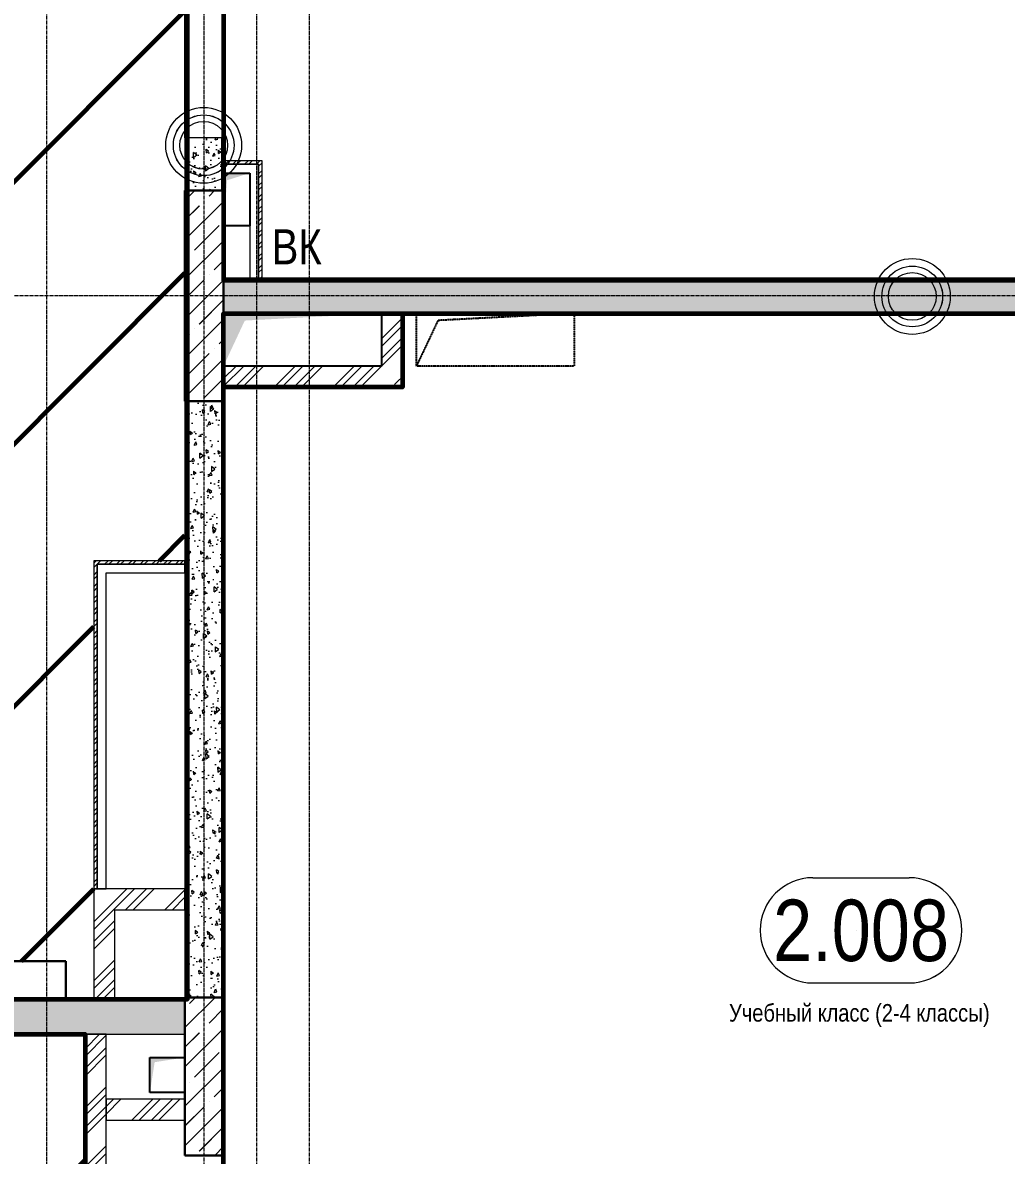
# Model space of a CAD drawing. Header units: millimetres. Extents: x 470010 to 1231400, y -134005 to 421770.
# Drawn here: x 684138 to 689748, y -55611 to -49154 of the extents above; entities that cross this region are included whole.
import ezdxf
from ezdxf.enums import TextEntityAlignment as Align

# ---------------------------------------------------------------- set-up
doc = ezdxf.new("R2010")
doc.units = ezdxf.units.MM
for name, pattern in [('CENTER2', [28.575, 19.05, -3.175, 3.175, -3.175]), ('HIDDEN', [9.525, 6.35, -3.175]), ('HIDDEN2', [4.7625, 3.175, -1.5875])]:
    doc.linetypes.add(name, pattern=pattern)
doc.layers.get('Defpoints').update_dxf_attribs({"color": 140})
for name, color, linetype, lineweight in [('0) шп потолок', 3, 'Continuous', 60), ('АР_Area', 5, 'Continuous', 5), ('АР_Колонны', 70, 'Continuous', 30), ('АР_Стены ГКЛ', 1, 'Continuous', 15), ('АР_Стены ЖБ', 7, 'Continuous', 35), ('АР_Стены кирпич', 32, 'Continuous', 20), ('АР_Стены ПЕНОблок', 52, 'Continuous', 20), ('АР_Тонкая', 254, 'Continuous', 5), ('АР_Штриховка', 8, 'Continuous', 0), ('ВК_Шахты', 5, 'Continuous', 9)]:
    doc.layers.add(name, color=color, linetype=linetype, lineweight=lineweight)
doc.layers.add('АР_Делит', color=120, linetype='Continuous', lineweight=0, plot=False)
doc.layers.add('РД_Проем', color=230, linetype='Continuous', lineweight=0, plot=False)
for name, color, linetype, lineweight, true_color in [('МАГНИТЫ', 7, 'Continuous', 30, 0xd100d1), ('РД_Оси_100', 7, 'Continuous', 0, 0x525252), ('РД_проем_инж перемыч_фахверк', 7, 'Continuous', 18, 0xff1f1f)]:
    doc.layers.add(name, color=color, linetype=linetype, lineweight=lineweight, true_color=true_color)
doc.layers.add('РД_Витраж_вн', color=7, linetype='Continuous', true_color=0x148aff)
doc.styles.add('style1', font='ARIALN.TTF')
pattern_1 = [(95, (602274.53, -216024.49), (140.09465, 117.55338), [19.05, -209.55]), (40, (602274.53, -216024.5), (-160.01845, 110.17673), [15.24, -167.64058]), (145.45144, (602286.2, -216014.7), (-19.9238, 227.7301), [16.19, -178.09024]), (91.1842, (602238.6, -215988.57), (221.41024, 161.9534), [28.575, -314.325]), (141.63556, (602257.06, -215975.07), (-7.0866, 342.82676), [24.28502, -267.1356]), (36.18415, (602238.6, -215988.57), (-7.0866, 342.82676), [22.85997, -251.45973]), (66, (602265.55, -215979.59), (179.51998, 34.89515), [19.05, -209.55]), (11, (602265.55, -215979.59), (-86.53993, 173.9412), [15.24, -167.64]), (116.45145, (602280.51, -215976.68), (92.98005, 208.83634), [16.19, -178.08994]), (82.5, (602274.53, -216024.49), (-57.60547, 61.973414), [0, -165.608, 0, -170.18, 0, -168.275]), (52.5, (602274.53, -216024.49), (-23.589727, 118.087), [0, -97.028, 0, -161.798, 0, -64.135]), (12.5, (602234.48, -216064.544), (99.927863, 91.826196), [0, -63.5, 0, -198.12, 0, -262.89]), (2.5, (602216.52, -216082.5), (86.763904, 122.72239), [0, -82.55, 0, -131.572, 0, -186.69])]
pattern_2 = [(95, (-63444.08, -115658.25), (140.09465, 117.55338), [19.05, -209.55]), (40, (-63444.08, -115658.25), (-160.01845, 110.17673), [15.24, -167.64058]), (145.45144, (-63432.4, -115648.45), (-19.9238, 227.7301), [16.19, -178.09024]), (91.1842, (-63480, -115622.33), (221.41024, 161.9534), [28.575, -314.325]), (141.63556, (-63461.55, -115608.83), (-7.0866, 342.82676), [24.28502, -267.1356]), (36.18415, (-63480, -115622.33), (-7.0866, 342.82676), [22.85997, -251.45973]), (66, (-63453.06, -115613.35), (179.51998, 34.89515), [19.05, -209.55]), (11, (-63453.06, -115613.35), (-86.53993, 173.9412), [15.24, -167.64]), (116.45145, (-63438.1, -115610.44), (92.98005, 208.83634), [16.19, -178.08994]), (82.5, (-63444.08, -115658.25), (-57.60547, 61.973414), [0, -165.608, 0, -170.18, 0, -168.275]), (52.5, (-63444.08, -115658.25), (-23.589727, 118.087), [0, -97.028, 0, -161.798, 0, -64.135]), (12.5, (-63484.135, -115698.3), (99.927863, 91.826196), [0, -63.5, 0, -198.12, 0, -262.89]), (2.5, (-63502.1, -115716.26), (86.763904, 122.72239), [0, -82.55, 0, -131.572, 0, -186.69])]

# ---------------------------------------------------------------- blocks, each defined once
blk = doc.blocks.new('СОШ_2200_АР_ОСИ_М100_28.05.24')
at = {"layer": 'РД_Оси_100', "color": 251, "linetype": 'CENTER2', "true_color": 0x636466}
blk.add_line((29555, 42900), (-5954.958, 42900), dxfattribs=at)
for points in [[(11400, 139938.679), (11400, -6155)], [(12000.12, -6155), (12300, -5755), (12300, 139538.679), (12000, 139938.679)], [(12600, -6155), (12600, 139938.679)], [(13200, -6155), (12900, -5755), (12900, 139538.679), (13220.167, 139939.357)]]:
    blk.add_lwpolyline(points, dxfattribs=at)
blk = doc.blocks.new('MOK-МаркаПом_овал_ареал')
for p, q in [((-2.75, 3), (2.75, 3)), ((-2.75, -3), (2.75, -3))]:
    blk.add_line(p, q)
for centre, radius, start, end in [((-2.75, 0), 3, 90, 270), ((2.75, 0), 3, 270, 90), ((-3.75, 0), 3.5, 0, 0.00095)]:
    blk.add_arc(centre, radius, start, end)
at = {"color": 0, "style": 'style1'}
blk.add_attdef('АР-ПОМЕЩЕНИЕ:НОМЕР', text='', height=3.5, dxfattribs=at).set_placement((0, 0), align=Align.MIDDLE)
at = {"layer": 'Defpoints', "color": 2, "style": 'style1'}
blk.add_attdef('АР-ПОМЕЩЕНИЕ:НАИМЕНОВАНИЕ', text='', height=1, dxfattribs=at).set_placement((-0.094, -4.814), align=Align.MIDDLE)
blk = doc.blocks.new('A$C9108343f')
at = {"layer": 'АР_Стены ГКЛ', "linetype": 'Continuous', "lineweight": 0, "true_color": 0x000000}
h = blk.add_hatch(dxfattribs=at)
h.set_pattern_fill('ANSI31', color=18, scale=15, angle=-360, style=0)
h.set_pattern_definition([(45, (-63444.083, -115658.25), (-33.67596, 33.67596), [])])
h.paths.add_polyline_path([(19565, 50425), (19565, 50405), (19765, 50405), (19785, 50425)], flags=0)
h = blk.add_hatch(dxfattribs=at)
h.set_pattern_fill('ANSI31', color=18, scale=15, angle=-360, style=0)
h.set_pattern_definition([(45, (-63444.083, -115658.25), (-33.67596, 33.67596), [])])
h.paths.add_polyline_path([(19785, 50425), (19765, 50405), (19765, 49755), (19785, 49755)], flags=0)
h = blk.add_hatch(dxfattribs=at)
h.set_pattern_fill('ANSI31', color=18, scale=15, style=0)
h.set_pattern_definition([(45, (-63444.083, -115658.25), (-33.67596, 33.67596), [])])
h.paths.add_polyline_path([(18825, 48145), (18845, 48125), (19345, 48125), (19345, 48145)], flags=0)
h = blk.add_hatch(dxfattribs=at)
h.set_pattern_fill('ANSI31', color=18, scale=15, style=0)
h.set_pattern_definition([(45, (-63444.083, -115658.25), (-33.67596, 33.67596), [])])
h.paths.add_polyline_path([(18825, 46275), (18845, 46275), (18845, 48125), (18825, 48145)], flags=0)
at = {"layer": 'АР_Штриховка', "linetype": 'Continuous', "lineweight": 0, "true_color": 0x000000}
h = blk.add_hatch(dxfattribs=at)
h.set_pattern_fill('AR-CONC', color=18, angle=-315, style=0)
h.set_pattern_definition([(95, (-63444.08, -115658.25), (140.09465, 117.55338), [19.05, -209.55]), (40, (-63444.08, -115658.25), (-160.01845, 110.17673), [15.24, -167.64058]), (145.45144, (-63432.4, -115648.45), (-19.9238, 227.7301), [16.19, -178.09024]), (91.1842, (-63480, -115622.33), (221.41024, 161.9534), [28.575, -314.325]), (141.63556, (-63461.55, -115608.83), (-7.0866, 342.82676), [24.28502, -267.1356]), (36.18415, (-63480, -115622.33), (-7.0866, 342.82676), [22.85997, -251.45973]), (66, (-63453.06, -115613.35), (179.51998, 34.89515), [19.05, -209.55]), (11, (-63453.06, -115613.35), (-86.53993, 173.9412), [15.24, -167.64]), (116.45145, (-63438.1, -115610.44), (92.98005, 208.83634), [16.19, -178.08994]), (82.5, (-63444.08, -115658.25), (-57.60547, 61.973414), [0, -165.608, 0, -170.18, 0, -168.275]), (52.5, (-63444.08, -115658.25), (-23.589727, 118.087), [0, -97.028, 0, -161.798, 0, -64.135]), (12.5, (-63484.135, -115698.3), (99.927863, 91.826196), [0, -63.5, 0, -198.12, 0, -262.89]), (2.5, (-63502.1, -115716.26), (86.763904, 122.72239), [0, -82.55, 0, -131.572, 0, -186.69])])
h.paths.add_polyline_path([(19555, 54055), (19355, 54055), (19355, 53455), (19555, 53455)], flags=0)
h.paths.add_polyline_path([(19555, 50555), (19355, 50555), (19355, 50255), (19555, 50255)], flags=0)
h = blk.add_hatch(dxfattribs=at)
h.set_pattern_fill('AR-CONC', color=18, angle=405, style=0)
h.set_pattern_definition(pattern_2)
h.paths.add_polyline_path([(27135, 49555), (27135, 49755), (19565, 49755), (19565, 49555)], flags=0)
h = blk.add_hatch(dxfattribs=at)
h.set_pattern_fill('ANSI32', color=18, scale=25, angle=-360, style=0)
h.set_pattern_definition([(45, (-63444.08, -115658.25), (-168.3798, 168.3798), []), (45, (-63331.83, -115658.25), (-168.3798, 168.3798), [])])
h.paths.add_polyline_path([(20585, 49555), (20465, 49555), (20465, 49255), (20585, 49135)], flags=0)
h = blk.add_hatch(dxfattribs=at)
h.set_pattern_fill('ANSI32', color=18, scale=25, angle=-360, style=0)
h.set_pattern_definition([(45, (-63444.08, -115658.25), (-168.3798, 168.3798), []), (45, (-63331.83, -115658.25), (-168.3798, 168.3798), [])])
h.paths.add_polyline_path([(20585, 49135), (20465, 49255), (19565, 49255), (19565, 49135)], flags=0)
h = blk.add_hatch(dxfattribs=at)
h.set_pattern_fill('AR-CONC', color=18, angle=-315, style=0)
h.set_pattern_definition([(95, (-63444.08, -115658.25), (140.09465, 117.55338), [19.05, -209.55]), (40, (-63444.08, -115658.25), (-160.01845, 110.17673), [15.24, -167.64058]), (145.45144, (-63432.4, -115648.45), (-19.9238, 227.7301), [16.19, -178.09024]), (91.1842, (-63480, -115622.33), (221.41024, 161.9534), [28.575, -314.325]), (141.63556, (-63461.55, -115608.83), (-7.0866, 342.82676), [24.28502, -267.1356]), (36.18415, (-63480, -115622.33), (-7.0866, 342.82676), [22.85997, -251.45973]), (66, (-63453.06, -115613.35), (179.51998, 34.89515), [19.05, -209.55]), (11, (-63453.06, -115613.35), (-86.53993, 173.9412), [15.24, -167.64]), (116.45145, (-63438.1, -115610.44), (92.98005, 208.83634), [16.19, -178.08994]), (82.5, (-63444.08, -115658.25), (-57.60547, 61.973414), [0, -165.608, 0, -170.18, 0, -168.275]), (52.5, (-63444.08, -115658.25), (-23.589727, 118.087), [0, -97.028, 0, -161.798, 0, -64.135]), (12.5, (-63484.135, -115698.3), (99.927863, 91.826196), [0, -63.5, 0, -198.12, 0, -262.89]), (2.5, (-63502.1, -115716.26), (86.763904, 122.72239), [0, -82.55, 0, -131.572, 0, -186.69])])
h.paths.add_polyline_path([(19555, 49055), (19355, 49055), (19355, 46155), (19555, 46155)], flags=0)
h.paths.add_polyline_path([(19555, 46155), (19355, 46155), (19355, 45655), (19555, 45655)], flags=0)
h = blk.add_hatch(dxfattribs=at)
h.set_pattern_fill('ANSI32', color=18, scale=25, style=0)
h.set_pattern_definition([(45, (-63444.08, -115658.25), (-168.3798, 168.3798), []), (45, (-63331.83, -115658.25), (-168.3798, 168.3798), [])])
h.paths.add_polyline_path([(18945, 46155), (18825, 46275), (18825, 45645), (18945, 45645)], flags=0)
h = blk.add_hatch(dxfattribs=at)
h.set_pattern_fill('ANSI32', color=18, scale=25, style=0)
h.set_pattern_definition([(45, (-63444.08, -115658.25), (-168.3798, 168.3798), []), (45, (-63331.83, -115658.25), (-168.3798, 168.3798), [])])
h.paths.add_polyline_path([(18825, 46275), (18945, 46155), (19345, 46155), (19345, 46275)], flags=0)
h = blk.add_hatch(dxfattribs=at)
h.set_pattern_fill('AR-CONC', color=18, angle=405, style=0)
h.set_pattern_definition(pattern_2)
h.paths.add_polyline_path([(19345, 45445), (19345, 45645), (18945, 45645), (18945, 45445)], flags=0)
h.paths.add_polyline_path([(18945, 45445), (18945, 45645), (18125, 45645), (18125, 45445)], flags=0)
h.paths.add_polyline_path([(16125, 45445), (16125, 45645), (15465, 45645), (15465, 45445)], flags=0)
h.paths.add_polyline_path([(15465, 45445), (15465, 45645), (15055, 45645), (15005, 45578.3), (15055, 45445)], flags=0)
h = blk.add_hatch(dxfattribs=at)
h.set_pattern_fill('ANSI32', color=18, scale=25, style=0)
h.set_pattern_definition([(45, (-63444.08, -115658.25), (-168.3798, 168.3798), []), (45, (-63331.83, -115658.25), (-168.3798, 168.3798), [])])
h.paths.add_polyline_path([(18775, 42835), (18895, 42955), (18895, 43035), (18775, 43035)], flags=0)
h.paths.add_polyline_path([(18775, 43635), (18895, 43635), (18895, 43755), (18775, 43755)], flags=0)
h.paths.add_polyline_path([(18775, 44355), (18895, 44355), (18895, 45445.4), (18775, 45445.4)], flags=0)
h = blk.add_hatch(dxfattribs=at)
h.set_pattern_fill('ANSI32', color=18, scale=25, style=0)
h.set_pattern_definition([(45, (-63444.08, -115658.25), (-168.3798, 168.3798), []), (45, (-63331.83, -115658.25), (-168.3798, 168.3798), [])])
h.paths.add_polyline_path([(18895, 45075), (18895, 44955), (19344.9, 44955), (19344.9, 45075)], flags=0)
at = {"color": 18, "linetype": 'Continuous', "true_color": 0x000000}
for p, q in [((19565, 50055), (19565, 50355)), ((19565, 50355), (19715, 50355)), ((19565, 50055), (19565, 50355)), ((19565, 50355), (19715, 50355)), ((19715, 50355), (19715, 50055)), ((19715, 50355), (19715, 50055)), ((19715, 50055), (19565, 50055)), ((19715, 50055), (19565, 50055)), ((19565, 49255), (19565, 49555)), ((19565, 49555), (20465, 49555)), ((19565, 49255), (19565, 49555)), ((19565, 49555), (20465, 49555)), ((20465, 49555), (20465, 49255)), ((20465, 49555), (20465, 49255)), ((20465, 49255), (19565, 49255)), ((20465, 49255), (19565, 49255)), ((19145, 45113.3), (19145, 45313.3)), ((19145, 45313.3), (19345, 45313.3)), ((19145, 45113.3), (19145, 45313.3)), ((19145, 45313.3), (19345, 45313.3)), ((19345, 45313.3), (19345, 45113.3)), ((19345, 45313.3), (19345, 45113.3)), ((19345, 45113.3), (19145, 45113.3)), ((19345, 45113.3), (19145, 45113.3))]:
    blk.add_line(p, q, dxfattribs=at)
at = {"color": 18, "linetype": 'HIDDEN', "ltscale": 0.07, "true_color": 0x000000}
for p, q in [((20665, 49555), (21565, 49555)), ((20665, 49255), (20665, 49555)), ((20665, 49555), (21565, 49555)), ((20665, 49255), (20665, 49555)), ((21565, 49555), (20787.9, 49514.6)), ((21565, 49555), (20787.9, 49514.6)), ((21565, 49555), (21565, 49255)), ((21565, 49555), (21565, 49255)), ((20787.9, 49514.6), (20665, 49255)), ((20787.9, 49514.6), (20665, 49255)), ((21565, 49255), (20665, 49255)), ((21565, 49255), (20665, 49255))]:
    blk.add_line(p, q, dxfattribs=at)
at = {"color": 18, "linetype": 'Continuous', "true_color": 0x000000}
for points in [[(19565, 50055), (19565, 50355), (19585.2, 50314), (19715, 50355)], [(19565, 50055), (19565, 50355), (19585.2, 50314), (19715, 50355)], [(19565, 49255), (19565, 49555), (19686.1, 49514), (20465, 49555)], [(19565, 49255), (19565, 49555), (19686.1, 49514), (20465, 49555)], [(19145, 45113.3), (19145, 45313.3), (19171.9, 45286), (19345, 45313.3)], [(19145, 45113.3), (19145, 45313.3), (19171.9, 45286), (19345, 45313.3)]]:
    blk.add_solid(points, dxfattribs=at)
at = {"layer": '0) шп потолок'}
for points in [[(19359, 70530), (15065, 70530), (15065, 45645), (19359, 45645), (19359, 68065)], [(19565, 56775), (19565, 49744.6), (27135, 49744.6), (27135, 58855), (20995, 58855)], [(15785, 42835), (15785, 45445), (18775, 45445), (18775, 42835)]]:
    blk.add_lwpolyline(points, dxfattribs=at)
for points in [[(27155, 40455), (19565, 40455), (19565, 49555), (27155, 49555)], [(19565, 49555), (20585, 49555), (20585, 49135), (19565, 49135)]]:
    blk.add_lwpolyline(points, close=True, dxfattribs=at)
at = {"layer": 'АР_Делит', "color": 18, "true_color": 0x000000}
for centre, radius in [((19451.6, 50513.1), 216.3), ((19451.6, 50513.1), 173), ((19451.6, 50513.1), 136.2), ((23493, 49651.6), 216.3), ((23493, 49651.6), 173), ((23493, 49651.6), 136.2)]:
    blk.add_circle(centre, radius, dxfattribs=at)
at = {"layer": 'АР_Колонны', "color": 18, "linetype": 'HIDDEN2', "lineweight": 25, "true_color": 0x000000}
for p, q in [((19345, 50255), (19565, 50255)), ((19345, 49055), (19345, 50255)), ((19565, 50255), (19565, 49055)), ((19565, 49055), (19345, 49055)), ((19345, 45655), (19565, 45655)), ((19345, 44755), (19345, 45655)), ((19565, 45655), (19565, 44755)), ((19565, 44755), (19345, 44755))]:
    blk.add_line(p, q, dxfattribs=at)
at = {"layer": 'АР_Колонны', "color": 18, "linetype": 'Continuous', "lineweight": 15, "true_color": 0x000000}
for p, q in [((19565, 50255), (19345, 50255)), ((19345, 50255), (19345, 49055)), ((19565, 50255), (19345, 50255)), ((19345, 50255), (19345, 49055)), ((19565, 49055), (19565, 50255)), ((19565, 49055), (19565, 50255)), ((19345, 49055), (19565, 49055)), ((19345, 49055), (19565, 49055)), ((19565, 45655), (19345, 45655)), ((19345, 45655), (19345, 44755)), ((19565, 45655), (19345, 45655)), ((19345, 45655), (19345, 44755)), ((19565, 44755), (19565, 45655)), ((19565, 44755), (19565, 45655)), ((19345, 44755), (19565, 44755)), ((19345, 44755), (19565, 44755))]:
    blk.add_line(p, q, dxfattribs=at)
at = {"layer": 'АР_Стены ГКЛ', "color": 18, "linetype": 'Continuous', "lineweight": 5, "true_color": 0x000000}
for p, q in [((19565, 50425), (19565, 50405)), ((19785, 50425), (19565, 50425)), ((19565, 50405), (19565, 50355)), ((19765, 50405), (19565, 50405)), ((19565, 50405), (19765, 50405)), ((19765, 49755), (19765, 50405)), ((19765, 50405), (19765, 49755)), ((19785, 49755), (19785, 50425)), ((19565, 50355), (19715, 50355)), ((19715, 50355), (19715, 49755)), ((19715, 49755), (19765, 49755)), ((19765, 49755), (19785, 49755)), ((19345, 48145), (18825, 48145)), ((18825, 48145), (18825, 46275)), ((19345, 48125), (18845, 48125)), ((18845, 48125), (19345, 48125)), ((18845, 48125), (18845, 46275)), ((18845, 46275), (18845, 48125)), ((19345, 48125), (19345, 48145)), ((19345, 48075), (19345, 48125)), ((18895, 48075), (19345, 48075)), ((18895, 46275), (18895, 48075)), ((18825, 46275), (18845, 46275)), ((18845, 46275), (18895, 46275))]:
    blk.add_line(p, q, dxfattribs=at)
at = {"layer": 'АР_Стены ЖБ', "color": 18, "linetype": 'Continuous', "lineweight": 30, "true_color": 0x000000}
for p, q in [((19565, 50255), (19345, 50255)), ((19345, 50255), (19345, 49055)), ((19565, 49055), (19565, 50255)), ((19345, 49055), (19565, 49055)), ((19565, 45655), (19345, 45655)), ((19345, 45655), (19345, 44755)), ((19565, 44755), (19565, 45655)), ((19345, 44755), (19565, 44755))]:
    blk.add_line(p, q, dxfattribs=at)
at = {"layer": 'АР_Стены кирпич', "color": 18, "linetype": 'Continuous', "lineweight": 20, "true_color": 0x000000}
for p, q in [((20585, 49555), (20465, 49555)), ((20465, 49555), (20465, 49255)), ((20585, 49135), (20585, 49555)), ((20465, 49255), (19565, 49255)), ((19565, 49255), (19565, 49135)), ((19565, 49135), (20585, 49135)), ((18825, 46275), (18825, 45645)), ((19345, 46275), (18825, 46275)), ((19345, 46155), (19345, 46275)), ((18945, 45645), (18945, 46155)), ((18945, 46155), (19345, 46155)), ((18825, 45645), (18945, 45645)), ((18895, 45445.4), (18775, 45445.4)), ((18775, 45445.4), (18775, 44355)), ((18895, 44355), (18895, 45445.4)), ((18895, 45075), (18895, 44955)), ((19344.9, 45075), (18895, 45075)), ((19344.9, 44955), (19344.9, 45075)), ((18895, 44955), (19344.9, 44955))]:
    blk.add_line(p, q, dxfattribs=at)
at = {"layer": 'АР_Стены ПЕНОблок', "color": 18, "linetype": 'Continuous', "lineweight": 20, "true_color": 0x000000}
for p, q in [((19555, 50555), (19355, 50555)), ((19355, 50555), (19355, 50255)), ((19555, 50255), (19555, 50555)), ((19355, 50255), (19555, 50255)), ((27135, 49755), (19565, 49755)), ((19565, 49755), (19565, 49555)), ((19565, 49555), (27135, 49555)), ((19555, 49055), (19355, 49055)), ((19355, 49055), (19355, 46155)), ((19555, 46155), (19555, 49055)), ((19355, 46155), (19355, 45655)), ((19555, 45655), (19555, 46155)), ((19355, 45655), (19555, 45655)), ((18945, 45645), (18125, 45645)), ((19345, 45645), (18945, 45645)), ((19345, 45445), (19345, 45645)), ((18125, 45445), (18945, 45445)), ((18945, 45445), (19345, 45445))]:
    blk.add_line(p, q, dxfattribs=at)
at = {"layer": 'АР_Тонкая', "color": 18, "linetype": 'Continuous', "lineweight": 0, "true_color": 0x000000}
for p, q in [((19355, 50555), (19345, 50555)), ((19345, 50555), (19345, 50255)), ((19355, 50255), (19355, 50555)), ((19565, 50555), (19555, 50555)), ((19555, 50555), (19555, 50255)), ((19565, 50255), (19565, 50555)), ((19345, 50255), (19355, 50255)), ((19555, 50255), (19565, 50255)), ((19355, 49055), (19345, 49055)), ((19345, 49055), (19345, 46155)), ((19355, 46155), (19355, 49055)), ((19565, 49055), (19555, 49055)), ((19555, 49055), (19555, 46155)), ((19565, 46155), (19565, 49055)), ((19345, 46155), (19345, 45655)), ((19355, 45655), (19355, 46155)), ((19555, 46155), (19555, 45655)), ((19565, 45655), (19565, 46155)), ((19345, 45655), (19355, 45655)), ((19555, 45655), (19565, 45655))]:
    blk.add_line(p, q, dxfattribs=at)
at = {"layer": 'АР_Штриховка', "color": 18, "linetype": 'Continuous', "lineweight": 5, "true_color": 0x000000}
for p, q in [((19345, 50198.2), (19401.8, 50255)), ((19483, 50223.9), (19514.1, 50255)), ((19345, 49973.7), (19565, 50193.7)), ((19454.9, 50195.9), (19454.9, 50195.9)), ((19345, 50085.9), (19426.8, 50167.8)), ((19398.8, 49915.2), (19539.1, 50055.5)), ((19345, 49749.1), (19565, 49969.1)), ((19370.7, 49887.2), (19370.7, 49887.2)), ((19511, 49803), (19565, 49856.9)), ((19345, 49636.9), (19454.9, 49746.8)), ((19345, 49524.6), (19565, 49744.6)), ((19483, 49774.9), (19483, 49774.9)), ((19426.8, 49494.3), (19565, 49632.4)), ((19345, 49300.1), (19565, 49520.1)), ((19398.8, 49466.2), (19398.8, 49466.2)), ((19345, 49412.4), (19370.7, 49438.1)), ((19539.1, 49382), (19565, 49407.9)), ((19511, 49354), (19511, 49354)), ((19345, 49187.9), (19483, 49325.9)), ((19345, 49075.6), (19565, 49295.6)), ((19454.9, 49073.3), (19565, 49183.4)), ((19548.8, 49055), (19565, 49071.1)), ((19345, 45483.5), (19516.4, 45655)), ((19370.7, 45621.5), (19404.2, 45655)), ((19483, 45509.3), (19565, 45591.3)), ((19345, 45259), (19565, 45479)), ((19454.9, 45481.2), (19454.9, 45481.2)), ((19345, 45371.3), (19426.8, 45453.2)), ((19398.8, 45200.6), (19539.1, 45340.9)), ((19345, 45034.5), (19565, 45254.5)), ((19370.7, 45172.5), (19370.7, 45172.5)), ((19511, 45088.3), (19565, 45142.3)), ((19345, 44922.3), (19454.9, 45032.2)), ((19345, 44810), (19565, 45030)), ((19483, 45060.3), (19483, 45060.3)), ((19426.8, 44779.6), (19565, 44917.8)), ((19514.5, 44755), (19565, 44805.5))]:
    blk.add_line(p, q, dxfattribs=at)
at = {"layer": 'МАГНИТЫ', "color": 18, "true_color": 0x000000}
for p, q in [((18665, 45861.7), (18245.3, 45861.7)), ((18665, 45645), (18665, 45861.7)), ((18245.3, 45645), (18665, 45645))]:
    blk.add_line(p, q, dxfattribs=at)
at = {"layer": 'РД_Витраж_вн', "color": 18, "linetype": 'Continuous', "lineweight": 15, "true_color": 0x000000}
for p, q in [((19345, 50555), (19345, 53455)), ((19565, 50555), (19565, 53455))]:
    blk.add_line(p, q, dxfattribs=at)
at = {"layer": 'РД_Проем', "color": 18, "linetype": 'Continuous', "lineweight": 15, "true_color": 0x000000}
for p, q in [((19345, 50555), (19345, 53455)), ((19565, 50555), (19565, 53455))]:
    blk.add_line(p, q, dxfattribs=at)
at = {"layer": 'РД_проем_инж перемыч_фахверк', "color": 18, "linetype": 'Continuous', "lineweight": 15, "true_color": 0x000000}
for p, q in [((19345, 53455), (19345, 50555)), ((19565, 53455), (19565, 50555))]:
    blk.add_line(p, q, dxfattribs=at)
at = {"layer": 'АР_Area', "color": 18, "linetype": 'Continuous', "lineweight": 15, "true_color": 0x000000, "xscale": 100, "yscale": 100, "zscale": 100}
blk.add_blockref('MOK-МаркаПом_овал_ареал', (23200.8, 46037.7), dxfattribs=at).add_auto_attribs({'АР-ПОМЕЩЕНИЕ:НОМЕР': '2.008', 'АР-ПОМЕЩЕНИЕ:НАИМЕНОВАНИЕ': 'Учебный класс (2-4 классы)'})
at = {"layer": 'РД_Оси_100'}
blk.add_blockref('СОШ_2200_АР_ОСИ_М100_28.05.24', (7155, 6755), dxfattribs=at)
at = {"layer": 'Defpoints', "color": 18, "true_color": 0x000000, "style": 'style1'}
for p in [(143949.3, 316089.1), (143975, 281639.5), (143890.4, 273244.7), (143840, 264276.8), (143967.8, 254892.4), (12252, 104178.1), (12382.6, 96023.1)]:
    blk.add_attdef('АР-ПОМЕЩЕНИЕ:НАИМЕНОВАНИЕ', text='', height=100, dxfattribs=at).set_placement(p, align=Align.MIDDLE)
at = {"layer": 'Defpoints', "color": 18, "true_color": 0x000000, "style": 'style1', "flags": 8}
for p in [(143951.3, 279099.1), (143848.3, 269251.1), (143875.3, 260094.2), (144049.7, 250824.7), (163419.3, 238153.4), (155897.5, 237966), (183037.2, 237966), (143342.9, 237876.2)]:
    blk.add_attdef('АР-ПОМЕЩЕНИЕ:НАИМЕНОВАНИЕ', text='', height=100, dxfattribs=at).set_placement(p, align=Align.MIDDLE)
at = {"layer": 'ВК_Шахты', "color": 18, "true_color": 0x000000, "style": 'style1'}
blk.add_text('ВК', height=200, dxfattribs=at).set_placement((19838.7, 49834.5))

msp = doc.modelspace()

# ---------------------------------------------------------------- hatches: boundary and pattern name
at = {"layer": '0) шп потолок'}
h = msp.add_hatch(dxfattribs=at)
h.set_pattern_fill('ANSI31', color=3, scale=333)
h.paths.add_polyline_path([(685063.57, -43411.242), (685063.57, -42811.242), (685063.57, -42611.242), (685063.57, -42011.242), (685063.57, -41861.242), (685063.57, -40961.242), (685063.57, -39861.242), (685063.57, -39651.242), (685063.57, -38161.242), (685063.57, -37586.487), (684843.57, -37586.487), (684843.57, -37296.487), (685063.57, -37296.487), (685063.57, -36061.242), (685063.57, -35161.242), (685063.57, -34061.242), (685063.57, -32711.242), (685063.57, -32521.242), (685073.57, -32301.242), (692853.57, -32301.242), (692853.57, -32011.242), (692863.047, -28611.242), (692853.57, -28611.242), (692853.57, -27711.242), (692863.831, -26236.242), (689593.57, -26236.242), (689593.57, -25336.242), (687593.57, -25336.242), (687593.57, -25336.242), (686818.57, -25336.242), (686818.57, -29836.242), (685077.58, -29836.242), (682453.57, -29836.242), (682453.57, -30256.242), (680783.57, -30256.242), (680783.57, -54091.242), (681303.57, -54091.242), (681303.57, -54504.57), (681723.244, -54504.57), (681723.244, -54721.242), (683963.896, -54721.242), (683963.896, -54504.57), (684383.57, -54504.57), (684383.57, -54721.242), (684543.57, -54721.242), (684543.57, -54091.242), (684543.57, -52221.242), (685063.57, -52221.242), (685063.57, -51311.242), (685063.57, -50111.242), (685063.57, -49811.242), (685063.57, -46911.242), (685063.57, -46311.242), (685063.57, -45411.242)])
h = msp.add_hatch(dxfattribs=at)
h.set_pattern_fill('ANSI31', color=3, scale=333)
h.paths.add_polyline_path([(700363.966, -68211.242), (700363.966, -67611.242), (699673.57, -67611.242), (699673.57, -67311.242), (695193.57, -67311.242), (695193.57, -68210.434), (694903.511, -68210.544), (693273.563, -68211.166), (693073.563, -68211.242), (692873.57, -68211.242), (691173.57, -68211.242), (684173.57, -68211.242), (684173.57, -68011.242), (684173.57, -65811.242), (684173.57, -65611.242), (684173.57, -64311.242), (684173.57, -59911.242), (684823.57, -59911.242), (684823.57, -59691.242), (685063.57, -59691.242), (685063.57, -57531.242), (684493.57, -57531.242), (684493.57, -54921.242), (681503.566, -54921.242), (681503.566, -57531.242), (680783.57, -57531.242), (680783.57, -58211.242), (680783.57, -58511.242), (680783.57, -61411.242), (680783.57, -61911.242), (680783.57, -62811.242), (680783.57, -66801.242), (680773.57, -67021.242), (679573.57, -67021.242), (672993.57, -67021.242), (672993.57, -67611.257), (672973.57, -67597.767), (672973.57, -70161.242), (672993.57, -70161.242), (672993.57, -70351.242), (673213.57, -70351.242), (673213.57, -70701.242), (679573.57, -70701.242), (679573.57, -70421.242), (680773.57, -70421.242), (680774.132, -70421.242), (680774.132, -70734.234), (680773.57, -70734.796), (680773.57, -72201.242), (682173.57, -72201.242), (684173.57, -72201.242), (684173.57, -72168.693), (698794.179, -72168.693), (698794.179, -71911.242), (699673.57, -71911.242), (699673.57, -71911.242), (700363.966, -71911.242)])
h.paths.add_polyline_path([(684404.826, -59899.073), (684791.115, -59899.073), (684791.115, -59598.459), (684404.826, -59598.459)], flags=24)
at = {"layer": 'АР_Стены ГКЛ', "linetype": 'Continuous', "lineweight": 0, "true_color": 0x000000}
h = msp.add_hatch(dxfattribs=at)
h.set_pattern_fill('ANSI31', color=18, scale=15, angle=-360, style=0)
h.set_pattern_definition([(45, (602274.53, -216024.49), (-33.67596, 33.67596), [])])
h.paths.add_polyline_path([(685283.57, -49941.242), (685283.57, -49961.242), (685483.57, -49961.242), (685503.57, -49941.242)], flags=0)
h = msp.add_hatch(dxfattribs=at)
h.set_pattern_fill('ANSI31', color=18, scale=15, angle=-360, style=0)
h.set_pattern_definition([(45, (602274.53, -216024.49), (-33.67596, 33.67596), [])])
h.paths.add_polyline_path([(685503.57, -49941.242), (685483.57, -49961.242), (685483.57, -50611.242), (685503.57, -50611.242)], flags=0)
h = msp.add_hatch(dxfattribs=at)
h.set_pattern_fill('ANSI31', color=18, scale=15, style=0)
h.set_pattern_definition([(45, (602274.53, -216024.49), (-33.67596, 33.67596), [])])
h.paths.add_polyline_path([(684543.57, -52221.242), (684563.57, -52241.242), (685063.57, -52241.242), (685063.57, -52221.242)], flags=0)
h = msp.add_hatch(dxfattribs=at)
h.set_pattern_fill('ANSI31', color=18, scale=15, style=0)
h.set_pattern_definition([(45, (602274.53, -216024.49), (-33.67596, 33.67596), [])])
h.paths.add_polyline_path([(684543.57, -54091.242), (684563.57, -54091.242), (684563.57, -52241.242), (684543.57, -52221.242)], flags=0)
at = {"layer": 'АР_Штриховка', "linetype": 'Continuous', "lineweight": 0, "true_color": 0x000000}
h = msp.add_hatch(dxfattribs=at)
h.set_pattern_fill('AR-CONC', color=18, angle=-315, style=0)
h.set_pattern_definition([(95, (602274.53, -216024.49), (140.09465, 117.55338), [19.05, -209.55]), (40, (602274.53, -216024.5), (-160.01845, 110.17673), [15.24, -167.64058]), (145.45144, (602286.2, -216014.7), (-19.9238, 227.7301), [16.19, -178.09024]), (91.1842, (602238.6, -215988.57), (221.41024, 161.9534), [28.575, -314.325]), (141.63556, (602257.06, -215975.07), (-7.0866, 342.82676), [24.28502, -267.1356]), (36.18415, (602238.6, -215988.57), (-7.0866, 342.82676), [22.85997, -251.45973]), (66, (602265.55, -215979.59), (179.51998, 34.89515), [19.05, -209.55]), (11, (602265.55, -215979.59), (-86.53993, 173.9412), [15.24, -167.64]), (116.45145, (602280.51, -215976.68), (92.98005, 208.83634), [16.19, -178.08994]), (82.5, (602274.53, -216024.49), (-57.60547, 61.973414), [0, -165.608, 0, -170.18, 0, -168.275]), (52.5, (602274.53, -216024.49), (-23.589727, 118.087), [0, -97.028, 0, -161.798, 0, -64.135]), (12.5, (602234.48, -216064.544), (99.927863, 91.826196), [0, -63.5, 0, -198.12, 0, -262.89]), (2.5, (602216.52, -216082.5), (86.763904, 122.72239), [0, -82.55, 0, -131.572, 0, -186.69])])
h.paths.add_polyline_path([(685273.57, -46311.242), (685073.57, -46311.242), (685073.57, -46911.242), (685273.57, -46911.242)], flags=0)
h.paths.add_polyline_path([(685273.57, -49811.242), (685073.57, -49811.242), (685073.57, -50111.242), (685273.57, -50111.242)], flags=0)
h = msp.add_hatch(dxfattribs=at)
h.set_pattern_fill('AR-CONC', color=18, angle=405, style=0)
h.set_pattern_definition(pattern_1)
h.paths.add_polyline_path([(692853.57, -50811.242), (692853.57, -50611.242), (685283.57, -50611.242), (685283.57, -50811.242)], flags=0)
h = msp.add_hatch(dxfattribs=at)
h.set_pattern_fill('ANSI32', color=18, scale=25, angle=-360, style=0)
h.set_pattern_definition([(45, (602274.53, -216024.5), (-168.3798, 168.3798), []), (45, (602386.78, -216024.5), (-168.3798, 168.3798), [])])
h.paths.add_polyline_path([(686303.57, -50811.242), (686183.57, -50811.242), (686183.57, -51111.242), (686303.57, -51231.242)], flags=0)
h = msp.add_hatch(dxfattribs=at)
h.set_pattern_fill('ANSI32', color=18, scale=25, angle=-360, style=0)
h.set_pattern_definition([(45, (602274.53, -216024.5), (-168.3798, 168.3798), []), (45, (602386.78, -216024.5), (-168.3798, 168.3798), [])])
h.paths.add_polyline_path([(686303.57, -51231.242), (686183.57, -51111.242), (685283.57, -51111.242), (685283.57, -51231.242)], flags=0)
h = msp.add_hatch(dxfattribs=at)
h.set_pattern_fill('AR-CONC', color=18, angle=-315, style=0)
h.set_pattern_definition([(95, (602274.53, -216024.49), (140.09465, 117.55338), [19.05, -209.55]), (40, (602274.53, -216024.5), (-160.01845, 110.17673), [15.24, -167.64058]), (145.45144, (602286.2, -216014.7), (-19.9238, 227.7301), [16.19, -178.09024]), (91.1842, (602238.6, -215988.57), (221.41024, 161.9534), [28.575, -314.325]), (141.63556, (602257.06, -215975.07), (-7.0866, 342.82676), [24.28502, -267.1356]), (36.18415, (602238.6, -215988.57), (-7.0866, 342.82676), [22.85997, -251.45973]), (66, (602265.55, -215979.59), (179.51998, 34.89515), [19.05, -209.55]), (11, (602265.55, -215979.59), (-86.53993, 173.9412), [15.24, -167.64]), (116.45145, (602280.51, -215976.68), (92.98005, 208.83634), [16.19, -178.08994]), (82.5, (602274.53, -216024.49), (-57.60547, 61.973414), [0, -165.608, 0, -170.18, 0, -168.275]), (52.5, (602274.53, -216024.49), (-23.589727, 118.087), [0, -97.028, 0, -161.798, 0, -64.135]), (12.5, (602234.48, -216064.544), (99.927863, 91.826196), [0, -63.5, 0, -198.12, 0, -262.89]), (2.5, (602216.52, -216082.5), (86.763904, 122.72239), [0, -82.55, 0, -131.572, 0, -186.69])])
h.paths.add_polyline_path([(685273.57, -51311.242), (685073.57, -51311.242), (685073.57, -54211.242), (685273.57, -54211.242)], flags=0)
h.paths.add_polyline_path([(685273.57, -54211.242), (685073.57, -54211.242), (685073.57, -54711.242), (685273.57, -54711.242)], flags=0)
h = msp.add_hatch(dxfattribs=at)
h.set_pattern_fill('ANSI32', color=18, scale=25, style=0)
h.set_pattern_definition([(45, (602274.53, -216024.5), (-168.3798, 168.3798), []), (45, (602386.78, -216024.5), (-168.3798, 168.3798), [])])
h.paths.add_polyline_path([(684663.57, -54211.242), (684543.57, -54091.242), (684543.57, -54721.242), (684663.57, -54721.242)], flags=0)
h = msp.add_hatch(dxfattribs=at)
h.set_pattern_fill('ANSI32', color=18, scale=25, style=0)
h.set_pattern_definition([(45, (602274.53, -216024.5), (-168.3798, 168.3798), []), (45, (602386.78, -216024.5), (-168.3798, 168.3798), [])])
h.paths.add_polyline_path([(684543.57, -54091.242), (684663.57, -54211.242), (685063.57, -54211.242), (685063.57, -54091.242)], flags=0)
h = msp.add_hatch(dxfattribs=at)
h.set_pattern_fill('AR-CONC', color=18, angle=405, style=0)
h.set_pattern_definition(pattern_1)
h.paths.add_polyline_path([(685063.57, -54921.242), (685063.57, -54721.242), (684663.57, -54721.242), (684663.57, -54921.242)], flags=0)
h.paths.add_polyline_path([(684663.57, -54921.242), (684663.57, -54721.242), (683843.57, -54721.242), (683843.57, -54921.242)], flags=0)
h.paths.add_polyline_path([(681843.57, -54921.242), (681843.57, -54721.242), (681183.57, -54721.242), (681183.57, -54921.242)], flags=0)
h.paths.add_polyline_path([(681183.57, -54921.242), (681183.57, -54721.242), (680773.57, -54721.242), (680723.57, -54787.909), (680773.57, -54921.242)], flags=0)
h = msp.add_hatch(dxfattribs=at)
h.set_pattern_fill('ANSI32', color=18, scale=25, style=0)
h.set_pattern_definition([(45, (602274.53, -216024.5), (-168.3798, 168.3798), []), (45, (602386.78, -216024.5), (-168.3798, 168.3798), [])])
h.paths.add_polyline_path([(684493.57, -57531.242), (684613.57, -57411.242), (684613.571, -57331.242), (684493.571, -57331.242)], flags=0)
h.paths.add_polyline_path([(684493.571, -56731.242), (684613.571, -56731.242), (684613.572, -56611.242), (684493.572, -56611.242)], flags=0)
h.paths.add_polyline_path([(684493.573, -56011.242), (684613.573, -56011.242), (684613.574, -54920.874), (684493.574, -54920.874)], flags=0)
h = msp.add_hatch(dxfattribs=at)
h.set_pattern_fill('ANSI32', color=18, scale=25, style=0)
h.set_pattern_definition([(45, (602274.53, -216024.5), (-168.3798, 168.3798), []), (45, (602386.78, -216024.5), (-168.3798, 168.3798), [])])
h.paths.add_polyline_path([(684613.573, -55291.241), (684613.573, -55411.241), (685063.552, -55411.241), (685063.552, -55291.241)], flags=0)

# ---------------------------------------------------------------- linework, layer by layer
at = {"color": 18, "linetype": 'Continuous', "true_color": 0x000000}
for p, q in [((685283.57, -50311.242), (685283.57, -50011.242)), ((685283.57, -50011.242), (685433.57, -50011.242)), ((685283.57, -50311.242), (685283.57, -50011.242)), ((685283.57, -50011.242), (685433.57, -50011.242)), ((685433.57, -50011.242), (685433.57, -50311.242)), ((685433.57, -50011.242), (685433.57, -50311.242)), ((685433.57, -50311.242), (685283.57, -50311.242)), ((685433.57, -50311.242), (685283.57, -50311.242)), ((685283.57, -51111.242), (685283.57, -50811.242)), ((685283.57, -50811.242), (686183.57, -50811.242)), ((685283.57, -51111.242), (685283.57, -50811.242)), ((685283.57, -50811.242), (686183.57, -50811.242)), ((686183.57, -50811.242), (686183.57, -51111.242)), ((686183.57, -50811.242), (686183.57, -51111.242)), ((686183.57, -51111.242), (685283.57, -51111.242)), ((686183.57, -51111.242), (685283.57, -51111.242)), ((684863.57, -55252.948), (684863.57, -55052.948)), ((684863.57, -55052.948), (685063.57, -55052.948)), ((684863.57, -55252.948), (684863.57, -55052.948)), ((684863.57, -55052.948), (685063.57, -55052.948)), ((685063.57, -55052.948), (685063.57, -55252.948)), ((685063.57, -55052.948), (685063.57, -55252.948)), ((685063.57, -55252.948), (684863.57, -55252.948)), ((685063.57, -55252.948), (684863.57, -55252.948))]:
    msp.add_line(p, q, dxfattribs=at)
at = {"color": 18, "linetype": 'HIDDEN', "ltscale": 0.07, "true_color": 0x000000}
for p, q in [((686383.57, -50811.242), (687283.57, -50811.242)), ((686383.57, -51111.242), (686383.57, -50811.242)), ((686383.57, -50811.242), (687283.57, -50811.242)), ((686383.57, -51111.242), (686383.57, -50811.242)), ((687283.57, -50811.242), (686506.489, -50851.637)), ((687283.57, -50811.242), (686506.489, -50851.637)), ((687283.57, -50811.242), (687283.57, -51111.242)), ((687283.57, -50811.242), (687283.57, -51111.242)), ((686506.489, -50851.637), (686383.57, -51111.242)), ((686506.489, -50851.637), (686383.57, -51111.242)), ((687283.57, -51111.242), (686383.57, -51111.242)), ((687283.57, -51111.242), (686383.57, -51111.242))]:
    msp.add_line(p, q, dxfattribs=at)
at = {"color": 18, "linetype": 'Continuous', "true_color": 0x000000}
for points in [[(685283.57, -50311.242), (685283.57, -50011.242), (685303.767, -50052.215), (685433.57, -50011.242)], [(685283.57, -50311.242), (685283.57, -50011.242), (685303.767, -50052.215), (685433.57, -50011.242)], [(685283.57, -51111.242), (685283.57, -50811.242), (685404.754, -50852.215), (686183.57, -50811.242)], [(685283.57, -51111.242), (685283.57, -50811.242), (685404.754, -50852.215), (686183.57, -50811.242)], [(684863.57, -55252.948), (684863.57, -55052.948), (684890.5, -55080.264), (685063.57, -55052.948)], [(684863.57, -55252.948), (684863.57, -55052.948), (684890.5, -55080.264), (685063.57, -55052.948)]]:
    msp.add_solid(points, dxfattribs=at)
at = {"layer": '0) шп потолок'}
for points in [[(685077.58, -29836.242), (680783.57, -29836.242), (680783.57, -54721.242), (685077.58, -54721.242), (685077.58, -32301.242)], [(685283.57, -43591.242), (685283.57, -50621.601), (692853.57, -50621.601), (692853.57, -41511.242), (686713.57, -41511.242)], [(681503.566, -57531.242), (681503.566, -54921.242), (684493.57, -54921.242), (684493.57, -57531.242)]]:
    msp.add_lwpolyline(points, dxfattribs=at)
for points in [[(692873.57, -59911.242), (685283.57, -59911.242), (685283.57, -50811.242), (692873.57, -50811.242)], [(685283.57, -50811.242), (686303.57, -50811.242), (686303.57, -51231.242), (685283.57, -51231.242)]]:
    msp.add_lwpolyline(points, close=True, dxfattribs=at)
at = {"layer": 'АР_Делит', "color": 18, "true_color": 0x000000}
for centre, radius in [((685170.183, -49853.162), 216.336), ((685170.183, -49853.162), 173.036), ((685170.183, -49853.162), 136.212), ((689211.65, -50714.629), 216.336), ((689211.65, -50714.629), 173.036), ((689211.65, -50714.629), 136.212)]:
    msp.add_circle(centre, radius, dxfattribs=at)
at = {"layer": 'АР_Колонны', "color": 18, "linetype": 'HIDDEN2', "lineweight": 25, "true_color": 0x000000}
for p, q in [((685063.57, -50111.242), (685283.57, -50111.242)), ((685063.57, -51311.242), (685063.57, -50111.242)), ((685283.57, -50111.242), (685283.57, -51311.242)), ((685283.57, -51311.242), (685063.57, -51311.242)), ((685063.57, -54711.242), (685283.57, -54711.242)), ((685063.57, -55611.242), (685063.57, -54711.242)), ((685283.57, -54711.242), (685283.57, -55611.242)), ((685283.57, -55611.242), (685063.57, -55611.242))]:
    msp.add_line(p, q, dxfattribs=at)
at = {"layer": 'АР_Колонны', "color": 18, "linetype": 'Continuous', "lineweight": 15, "true_color": 0x000000}
for p, q in [((685283.57, -50111.242), (685063.57, -50111.242)), ((685063.57, -50111.242), (685063.57, -51311.242)), ((685283.57, -50111.242), (685063.57, -50111.242)), ((685063.57, -50111.242), (685063.57, -51311.242)), ((685283.57, -51311.242), (685283.57, -50111.242)), ((685283.57, -51311.242), (685283.57, -50111.242)), ((685063.57, -51311.242), (685283.57, -51311.242)), ((685063.57, -51311.242), (685283.57, -51311.242)), ((685283.57, -54711.242), (685063.57, -54711.242)), ((685063.57, -54711.242), (685063.57, -55611.242)), ((685283.57, -54711.242), (685063.57, -54711.242)), ((685063.57, -54711.242), (685063.57, -55611.242)), ((685283.57, -55611.242), (685283.57, -54711.242)), ((685283.57, -55611.242), (685283.57, -54711.242)), ((685063.57, -55611.242), (685283.57, -55611.242)), ((685063.57, -55611.242), (685283.57, -55611.242))]:
    msp.add_line(p, q, dxfattribs=at)
at = {"layer": 'АР_Стены ГКЛ', "color": 18, "linetype": 'Continuous', "lineweight": 5, "true_color": 0x000000}
for p, q in [((685283.57, -49941.242), (685283.57, -49961.242)), ((685503.57, -49941.242), (685283.57, -49941.242)), ((685283.57, -49961.242), (685283.57, -50011.242)), ((685483.57, -49961.242), (685283.57, -49961.242)), ((685283.57, -49961.242), (685483.57, -49961.242)), ((685483.57, -50611.242), (685483.57, -49961.242)), ((685483.57, -49961.242), (685483.57, -50611.242)), ((685503.57, -50611.242), (685503.57, -49941.242)), ((685283.57, -50011.242), (685433.57, -50011.242)), ((685433.57, -50011.242), (685433.57, -50611.242)), ((685433.57, -50611.242), (685483.57, -50611.242)), ((685483.57, -50611.242), (685503.57, -50611.242)), ((685063.57, -52221.242), (684543.57, -52221.242)), ((684543.57, -52221.242), (684543.57, -54091.242)), ((685063.57, -52241.242), (685063.57, -52221.242)), ((685063.57, -52241.242), (684563.57, -52241.242)), ((684563.57, -52241.242), (685063.57, -52241.242)), ((684563.57, -52241.242), (684563.57, -54091.242)), ((684563.57, -54091.242), (684563.57, -52241.242)), ((684613.57, -52291.242), (685063.57, -52291.242)), ((684613.57, -54091.242), (684613.57, -52291.242)), ((685063.57, -52291.242), (685063.57, -52241.242)), ((684543.57, -54091.242), (684563.57, -54091.242)), ((684563.57, -54091.242), (684613.57, -54091.242))]:
    msp.add_line(p, q, dxfattribs=at)
at = {"layer": 'АР_Стены ЖБ', "color": 18, "linetype": 'Continuous', "lineweight": 30, "true_color": 0x000000}
for p, q in [((685283.57, -50111.242), (685063.57, -50111.242)), ((685063.57, -50111.242), (685063.57, -51311.242)), ((685283.57, -51311.242), (685283.57, -50111.242)), ((685063.57, -51311.242), (685283.57, -51311.242)), ((685283.57, -54711.242), (685063.57, -54711.242)), ((685063.57, -54711.242), (685063.57, -55611.242)), ((685283.57, -55611.242), (685283.57, -54711.242)), ((685063.57, -55611.242), (685283.57, -55611.242))]:
    msp.add_line(p, q, dxfattribs=at)
at = {"layer": 'АР_Стены кирпич', "color": 18, "linetype": 'Continuous', "lineweight": 20, "true_color": 0x000000}
for p, q in [((686303.57, -50811.242), (686183.57, -50811.242)), ((686183.57, -50811.242), (686183.57, -51111.242)), ((686303.57, -51231.242), (686303.57, -50811.242)), ((686183.57, -51111.242), (685283.57, -51111.242)), ((685283.57, -51111.242), (685283.57, -51231.242)), ((685283.57, -51231.242), (686303.57, -51231.242)), ((684543.57, -54091.242), (684543.57, -54721.242)), ((685063.57, -54091.242), (684543.57, -54091.242)), ((685063.57, -54211.242), (685063.57, -54091.242)), ((684663.57, -54721.242), (684663.57, -54211.242)), ((684663.57, -54211.242), (685063.57, -54211.242)), ((684543.57, -54721.242), (684663.57, -54721.242)), ((684493.574, -54920.874), (684493.573, -56011.242)), ((684613.574, -54920.874), (684493.574, -54920.874)), ((684613.573, -56011.242), (684613.574, -54920.874)), ((684613.573, -55291.241), (684613.573, -55411.241)), ((685063.552, -55291.241), (684613.573, -55291.241)), ((685063.552, -55411.241), (685063.552, -55291.241)), ((684613.573, -55411.241), (685063.552, -55411.241))]:
    msp.add_line(p, q, dxfattribs=at)
at = {"layer": 'АР_Стены ПЕНОблок', "color": 18, "linetype": 'Continuous', "lineweight": 20, "true_color": 0x000000}
for p, q in [((685273.57, -49811.242), (685073.57, -49811.242)), ((685073.57, -49811.242), (685073.57, -50111.242)), ((685273.57, -50111.242), (685273.57, -49811.242)), ((685073.57, -50111.242), (685273.57, -50111.242)), ((692853.57, -50611.242), (685283.57, -50611.242)), ((685283.57, -50611.242), (685283.57, -50811.242)), ((685283.57, -50811.242), (692853.57, -50811.242)), ((685273.57, -51311.242), (685073.57, -51311.242)), ((685073.57, -51311.242), (685073.57, -54211.242)), ((685273.57, -54211.242), (685273.57, -51311.242)), ((685073.57, -54211.242), (685073.57, -54711.242)), ((685273.57, -54711.242), (685273.57, -54211.242)), ((684663.57, -54721.242), (683843.57, -54721.242)), ((685063.57, -54721.242), (684663.57, -54721.242)), ((685063.57, -54921.242), (685063.57, -54721.242)), ((685073.57, -54711.242), (685273.57, -54711.242)), ((683843.57, -54921.242), (684663.57, -54921.242)), ((684663.57, -54921.242), (685063.57, -54921.242))]:
    msp.add_line(p, q, dxfattribs=at)
at = {"layer": 'АР_Тонкая', "color": 18, "linetype": 'Continuous', "lineweight": 0, "true_color": 0x000000}
for p, q in [((685073.57, -49811.242), (685063.57, -49811.242)), ((685063.57, -49811.242), (685063.57, -50111.242)), ((685073.57, -50111.242), (685073.57, -49811.242)), ((685283.57, -49811.242), (685273.57, -49811.242)), ((685273.57, -49811.242), (685273.57, -50111.242)), ((685283.57, -50111.242), (685283.57, -49811.242)), ((685063.57, -50111.242), (685073.57, -50111.242)), ((685273.57, -50111.242), (685283.57, -50111.242)), ((685073.57, -51311.242), (685063.57, -51311.242)), ((685063.57, -51311.242), (685063.57, -54211.242)), ((685073.57, -54211.242), (685073.57, -51311.242)), ((685283.57, -51311.242), (685273.57, -51311.242)), ((685273.57, -51311.242), (685273.57, -54211.242)), ((685283.57, -54211.242), (685283.57, -51311.242)), ((685063.57, -54211.242), (685063.57, -54711.242)), ((685073.57, -54711.242), (685073.57, -54211.242)), ((685273.57, -54211.242), (685273.57, -54711.242)), ((685283.57, -54711.242), (685283.57, -54211.242)), ((685063.57, -54711.242), (685073.57, -54711.242)), ((685273.57, -54711.242), (685283.57, -54711.242))]:
    msp.add_line(p, q, dxfattribs=at)
at = {"layer": 'АР_Штриховка', "color": 18, "linetype": 'Continuous', "lineweight": 5, "true_color": 0x000000}
for p, q in [((685063.57, -50168.082), (685120.41, -50111.242)), ((685063.57, -50392.588), (685283.57, -50172.588)), ((685201.582, -50142.323), (685232.663, -50111.242)), ((685063.57, -50280.335), (685145.455, -50198.45)), ((685117.392, -50451.02), (685257.708, -50310.703)), ((685063.57, -50617.095), (685283.57, -50397.095)), ((685229.645, -50563.273), (685283.57, -50509.348)), ((685063.57, -50729.348), (685173.518, -50619.399)), ((685063.57, -50841.601), (685283.57, -50621.601)), ((685145.455, -50871.969), (685283.57, -50733.854)), ((685063.57, -51066.108), (685283.57, -50846.108)), ((685063.57, -50953.854), (685089.329, -50928.096)), ((685257.708, -50984.222), (685283.57, -50958.361)), ((685063.57, -51178.361), (685201.582, -51040.349)), ((685063.57, -51290.614), (685283.57, -51070.614)), ((685173.518, -51292.919), (685283.57, -51182.867)), ((685267.448, -51311.242), (685283.57, -51295.12)), ((685063.57, -54882.716), (685235.044, -54711.242)), ((685089.329, -54744.705), (685122.791, -54711.242)), ((685201.582, -54856.958), (685283.57, -54774.97)), ((685063.57, -55107.223), (685283.57, -54887.223)), ((685063.57, -54994.97), (685145.455, -54913.084)), ((685117.392, -55165.654), (685257.708, -55025.338)), ((685063.57, -55331.729), (685283.57, -55111.729)), ((685229.645, -55277.907), (685283.57, -55223.982)), ((685063.57, -55443.982), (685173.518, -55334.034)), ((685063.57, -55556.236), (685283.57, -55336.236)), ((685145.455, -55586.604), (685283.57, -55448.489)), ((685233.07, -55611.242), (685283.57, -55560.742))]:
    msp.add_line(p, q, dxfattribs=at)
at = {"layer": 'МАГНИТЫ', "color": 18, "true_color": 0x000000}
for p, q in [((684383.57, -54504.57), (683963.896, -54504.57)), ((684383.57, -54721.242), (684383.57, -54504.57)), ((683963.896, -54721.242), (684383.57, -54721.242))]:
    msp.add_line(p, q, dxfattribs=at)
at = {"layer": 'РД_Витраж_вн', "color": 18, "linetype": 'Continuous', "lineweight": 15, "true_color": 0x000000}
for p, q in [((685063.57, -49811.242), (685063.57, -46911.242)), ((685283.57, -49811.242), (685283.57, -46911.242))]:
    msp.add_line(p, q, dxfattribs=at)
at = {"layer": 'РД_Проем', "color": 18, "linetype": 'Continuous', "lineweight": 15, "true_color": 0x000000}
for p, q in [((685063.57, -49811.242), (685063.57, -46911.242)), ((685283.57, -49811.242), (685283.57, -46911.242))]:
    msp.add_line(p, q, dxfattribs=at)
at = {"layer": 'РД_проем_инж перемыч_фахверк', "color": 18, "linetype": 'Continuous', "lineweight": 15, "true_color": 0x000000}
for p, q in [((685063.57, -46911.242), (685063.57, -49811.242)), ((685283.57, -46911.242), (685283.57, -49811.242))]:
    msp.add_line(p, q, dxfattribs=at)

# ---------------------------------------------------------------- block references
msp.add_blockref('A$C9108343f', (665718.612, -100366.242))
at = {"layer": 'АР_Area', "color": 18, "linetype": 'Continuous', "lineweight": 15, "true_color": 0x000000, "xscale": 100, "yscale": 100, "zscale": 100}
msp.add_blockref('MOK-МаркаПом_овал_ареал', (688919.382, -54328.525), dxfattribs=at).add_auto_attribs({'АР-ПОМЕЩЕНИЕ:НОМЕР': '2.008', 'АР-ПОМЕЩЕНИЕ:НАИМЕНОВАНИЕ': 'Учебный класс (2-4 классы)'})
at = {"layer": 'РД_Оси_100'}
msp.add_blockref('СОШ_2200_АР_ОСИ_М100_28.05.24', (672873.57, -93611.242), dxfattribs=at)

# ---------------------------------------------------------------- texts
at = {"layer": 'ВК_Шахты', "color": 18, "true_color": 0x000000, "style": 'style1'}
msp.add_text('ВК', height=200, dxfattribs=at).set_placement((685557.347, -50531.729))

doc.saveas('drawing.dxf')
